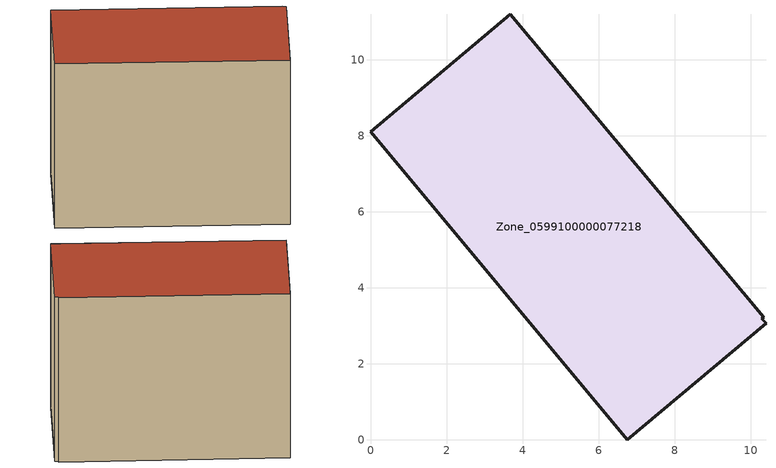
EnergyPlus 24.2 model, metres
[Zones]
Zone_0599100000077218
 floor ground (C_G): 0,8.11 3.68,11.2 10.34,3.23 10.3,3.19 10.4,3.06 6.75,0 z0.18
 wall outside (C_F): 3.68,11.2 0,8.11 6.75,0 10.4,3.06 10.3,3.19 10.34,3.23 3.68,11.2 z0.18:8.7
 roof outside (C_R): 0,8.11 6.75,0 10.4,3.06 10.3,3.19 10.34,3.23 3.68,11.2 z8.7
[BUILDING]
Pand.0599100000077218: North Axis=0; Terrain=City; Loads Convergence Tolerance Value=0.04; Temperature Convergence Tolerance Value=0.4; Solar Distribution=FullExterior; Maximum Number of Warmup Days=25; Minimum Number of Warmup Days=1
[Site:Location]
Rotterdam.The.Hague.AP_ZH_NLD Design_Conditions: Latitude=51.96; Longitude=4.45; Time Zone=1; Elevation=-4.5
[SITE:GROUNDTEMPERATURE:BUILDINGSURFACE]
18, 18, 18, 18, 18, 18, 18, 18, 18, 18, 18, 18
[MATERIAL] Thermal Absorptance=0.9; Solar Absorptance=0.7; Visible Absorptance=0.7
Name | Roughness | Thickness | Conductivity | Density | Specific Heat
G.TI.1975-1991 | MediumSmooth | 0.15 | 0.288461 | 540 | 1210
F.TI.1975-1991 | Rough | 0.3 | 0.230769 | 1920 | 840
R.TI.1975-1991 | MediumRough | 0.2 | 0.153846 | 1500 | 1000
[CONSTRUCTION]
C_G: G.TI.1975-1991
C_F: F.TI.1975-1991
C_R: R.TI.1975-1991
[ZONE]
Zone_0599100000077218: Type=1; Multiplier=1; Ceiling Height=Autocalculate; Volume=Autocalculate; Floor Area=autocalculate; Part of Total Floor Area=Yes
[ZONEINFILTRATION:DESIGNFLOWRATE]
Infil_Zone_0599100000077218: Zone or ZoneList or Space or SpaceList=Zone_0599100000077218; Schedule=AlwaysOn; Design Flow Rate Calculation Method=Flow/Area; Flow Rate per Floor Area=0.003; Constant Term Coefficient=1; Temperature Term Coefficient=0; Velocity Term Coefficient=0; Velocity Squared Term Coefficient=0
[HVACTEMPLATE:ZONE:IDEALLOADSAIRSYSTEM]
Zone_0599100000077218: Maximum Heating Supply Air Temperature=50; Minimum Cooling Supply Air Temperature=13; Maximum Heating Supply Air Humidity Ratio=0.0156; Minimum Cooling Supply Air Humidity Ratio=0.0077; Heating Limit=NoLimit; Cooling Limit=NoLimit; Dehumidification Control Type=ConstantSensibleHeatRatio; Cooling Sensible Heat Ratio=0.7; Dehumidification Setpoint=60; Humidification Control Type=None; Humidification Setpoint=30; Outdoor Air Method=None; Outdoor Air Flow Rate per Person=0.00944; Outdoor Air Flow Rate per Zone Floor Area=0; Outdoor Air Flow Rate per Zone=0; Demand Controlled Ventilation Type=None; Outdoor Air Economizer Type=NoEconomizer; Heat Recovery Type=None; Sensible Heat Recovery Effectiveness=0.7; Latent Heat Recovery Effectiveness=0.65
[ZONECONTROL:THERMOSTAT]
ThermostatControl_Zone_0599100000077218: Zone or ZoneList=Zone_0599100000077218; Control Type Schedule=DualSetpointControlType; Control 1=Thermostat_Zone_0599100000077218; Temperature Difference Between Cutout And Setpoint=0
[THERMOSTATSETPOINT:DUALSETPOINT]
Thermostat_Zone_0599100000077218: Heating Setpoint Temperature Schedule=HeatingSetpoint_Zone_0599100000077218; Cooling Setpoint Temperature Schedule=CoolingSetpoint_Zone_0599100000077218
[SCHEDULE:COMPACT]
HeatingSetpoint_Zone_0599100000077218: Through: 12/31, For: AllDays, Until: 24:00, 21
CoolingSetpoint_Zone_0599100000077218: Through: 12/31, For: AllDays, Until: 24:00, 24
DualSetpointControlType: Through: 12/31, For: AllDays, Until: 24:00, 4
AlwaysOn: Through: 12/31, For: AllDays, Until: 24:00, 1
